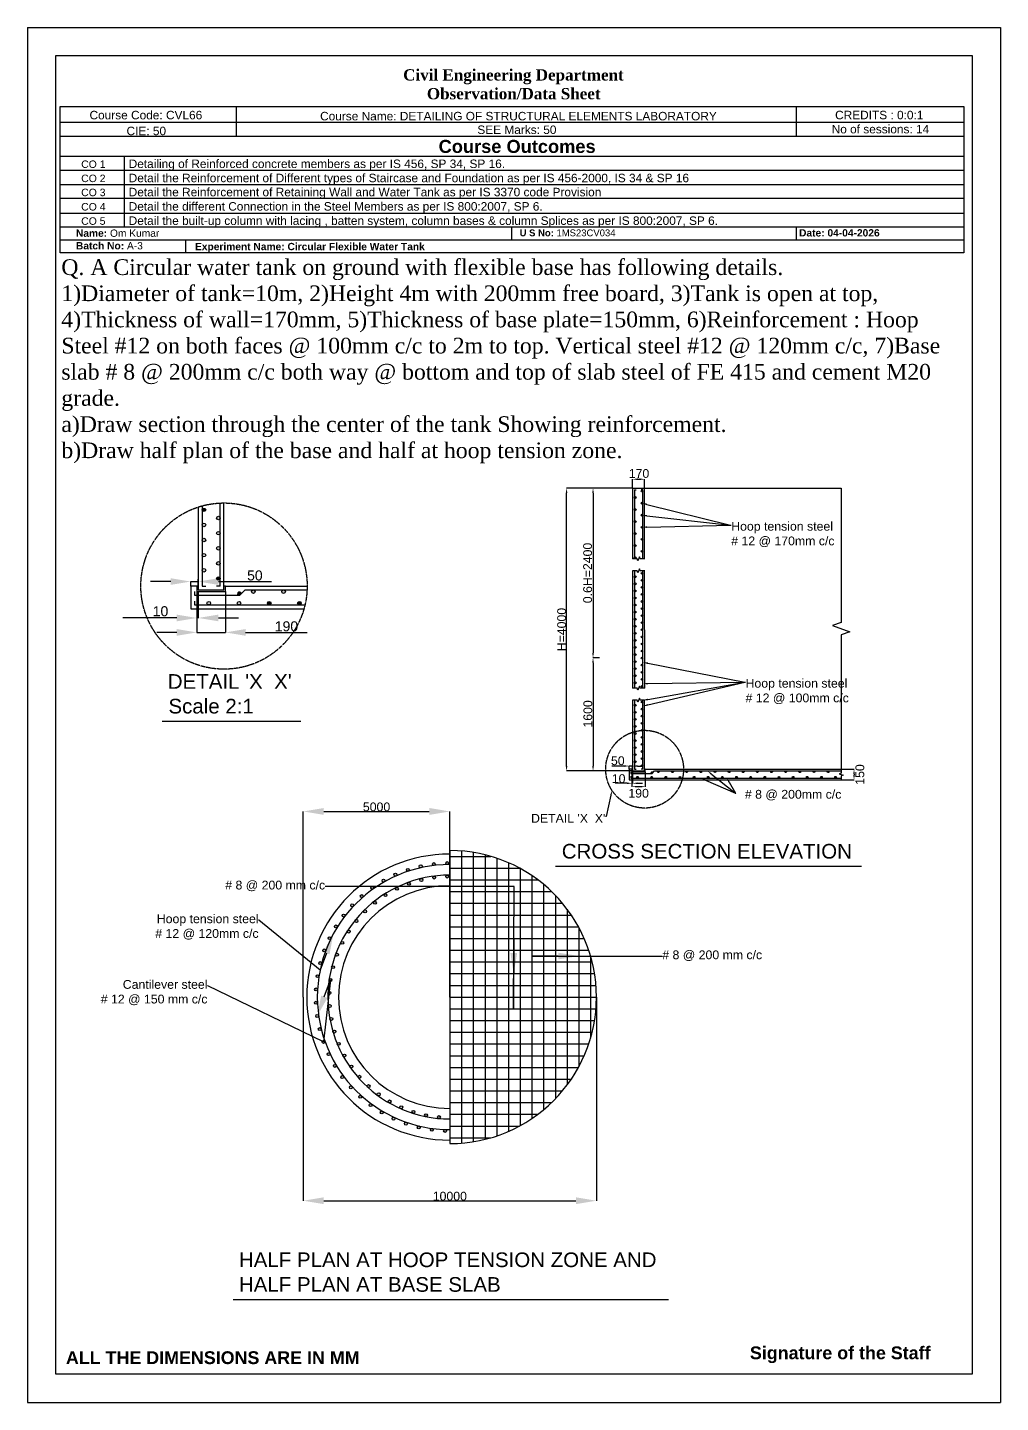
# Model space of a CAD drawing. Header units: millimetres. Extents: x 90268 to 123455, y 26662 to 73577.
import ezdxf
from ezdxf import colors
from ezdxf.entities.mleader import LeaderData, LeaderLine
from ezdxf.math import Vec2, Vec3

# ---------------------------------------------------------------- set-up
doc = ezdxf.new("R2010")
doc.units = ezdxf.units.MM
doc.linetypes.add('JIS_09_15', pattern=[18.9, 15, -0.9, 0.6, -0.9, 0.6, -0.9])
doc.styles.get("Standard").update_dxf_attribs({"font": 'arial.ttf'})
doc.dimstyles.new('ISO-25', dxfattribs={"dimtxt": 2.5, "dimasz": 2.5, "dimexe": 1.25, "dimexo": 0.625, "dimtad": 1, "dimtxsty": 'Standard', "dimcen": 2.5, "dimadec": 0, "dimazin": 0, "dimtfac": 1, "dimtmove": 0, "dimatfit": 3, "dimfxl": 1, "dimarcsym": 0})

# ---------------------------------------------------------------- blocks, each defined once
blk = doc.blocks.new('*U19')
blk.add_circle((92, -50), 50)
blk = doc.blocks.new('*U20')
at = {"color": 0, "linetype": 'ByBlock', "lineweight": -2, "transparency": 16777216}
for p, rotation in [((104224, 44993), 185.7042258364794), ((104673, 45016), 180), ((102920, 44662), 202.8169033459176), ((103343, 44816), 197.1126775094381), ((103779, 44926), 191.4084516729588), ((102131, 44233), 214.2253550188764), ((102515, 44467), 208.521129182397), ((101442, 43656), 225.6338066918352), ((101772, 43962), 219.9295808553558), ((101144, 43319), 231.3380325283147), ((100880, 42955), 237.0422583647942), ((100655, 42565), 242.7464842012737), ((100469, 42156), 248.4507100377529), ((100325, 41730), 254.1549358742323), ((100224, 41291), 259.8591617107116), ((100154, 40396), 271.2676133836702), ((100167, 40845), 265.5633875471909), ((100186, 39947), 276.9718392201494), ((100263, 39504), 282.6760650566288), ((100384, 39070), 288.3802908931081), ((100547, 38651), 294.0845167295873), ((100750, 38250), 299.7887425660668), ((100993, 37871), 305.4929684025462), ((101272, 37519), 311.1971942390256), ((101585, 37195), 316.901420075505), ((101928, 36905), 322.6056459119844), ((102299, 36650), 328.3098717484636), ((102693, 36433), 334.0140975849429), ((103106, 36256), 339.7183234214223), ((103535, 36121), 345.4225492579016), ((103976, 36030), 351.1267750943809), ((104423, 35983), 356.8310009308603)]:
    blk.add_blockref('*U19', p, dxfattribs=dict(at, rotation=rotation))
blk = doc.blocks.new('*D31')
at = {"color": 0, "lineweight": -2, "transparency": 16777216}
for p, q in [((99673, 40495), (99673, 33546)), ((109673, 40495), (109673, 33546)), ((100373, 33547), (108973, 33547))]:
    blk.add_line(p, q, dxfattribs=at)
at = {"color": 0, "transparency": 16777216}
for points in [[(100373, 33663), (100373, 33430), (99673, 33547)], [(108973, 33663), (108973, 33430), (109673, 33547)]]:
    blk.add_solid(points, dxfattribs=at)
at = {"layer": 'DEFPOINTS', "color": 0, "transparency": 16777216}
for p in [(99673, 40496), (109673, 40496), (109673, 33547)]:
    blk.add_point(p, dxfattribs=at)
at = {"color": 0, "transparency": 16777216, "insert": (104673, 33701), "char_height": 300, "attachment_point": 5}
blk.add_mtext('10000', dxfattribs=at)
blk = doc.blocks.new('*D32')
at = {"color": 0, "lineweight": -2, "transparency": 16777216}
for p, q in [((99673, 40496), (99673, 46830)), ((100373, 46829), (103973, 46829)), ((104673, 40496), (104673, 46830))]:
    blk.add_line(p, q, dxfattribs=at)
at = {"color": 0, "transparency": 16777216}
for points in [[(100373, 46946), (100373, 46712), (99673, 46829)], [(103973, 46946), (103973, 46712), (104673, 46829)]]:
    blk.add_solid(points, dxfattribs=at)
at = {"layer": 'DEFPOINTS', "color": 0, "transparency": 16777216}
for p in [(104673, 46829), (99673, 40496), (104673, 40496)]:
    blk.add_point(p, dxfattribs=at)
at = {"color": 0, "transparency": 16777216, "insert": (102173, 46983), "char_height": 300, "attachment_point": 5}
blk.add_mtext('5000', dxfattribs=at)

msp = doc.modelspace()

# ---------------------------------------------------------------- hatches: boundary and pattern name
h = msp.add_hatch(color=256)
h.dxf.hatch_style = 1
h.paths.add_polyline_path([(111198.41, 57757.876, 1), (111256.31, 57757.876, 1)])
h.paths.add_polyline_path([(111024.707, 57540.773, 1), (110966.807, 57540.773, 1)])
h = msp.add_hatch(color=256)
h.dxf.hatch_style = 1
h.paths.add_polyline_path([(111198.41, 57347.746, 1), (111256.31, 57347.746, 1)])
h.paths.add_polyline_path([(111024.707, 57130.642, 1), (110966.807, 57130.642, 1)])
h = msp.add_hatch(color=256)
h.dxf.hatch_style = 1
h.paths.add_polyline_path([(96346.166, 57120.613, 1), (96222.428, 57120.613, 1)])
h = msp.add_hatch(color=256)
h.dxf.hatch_style = 1
h.paths.add_polyline_path([(96717.382, 56839.751, 1), (96841.12, 56839.751, 1)])
h.paths.add_polyline_path([(96346.166, 56605.036, 1), (96222.428, 56605.036, 1)])
h = msp.add_hatch(color=256)
h.dxf.hatch_style = 1
h.paths.add_polyline_path([(111198.41, 56937.615, 1), (111256.31, 56937.615, 1)])
h.paths.add_polyline_path([(111024.707, 56720.512, 1), (110966.807, 56720.512, 1)])
h = msp.add_hatch(color=256)
h.dxf.hatch_style = 1
h.paths.add_polyline_path([(96717.382, 56324.175, 1), (96841.12, 56324.175, 1)])
h.paths.add_polyline_path([(96346.166, 56089.459, 1), (96222.428, 56089.459, 1)])
h = msp.add_hatch(color=256)
h.dxf.hatch_style = 1
h.paths.add_polyline_path([(111198.41, 56527.485, 1), (111256.31, 56527.485, 1)])
h.paths.add_polyline_path([(111024.707, 56310.382, 1), (110966.807, 56310.382, 1)])
h = msp.add_hatch(color=256)
h.dxf.hatch_style = 1
h.paths.add_polyline_path([(96717.382, 55808.598, 1), (96841.12, 55808.598, 1)])
h.paths.add_polyline_path([(96346.166, 55573.882, 1), (96222.428, 55573.882, 1)])
h = msp.add_hatch(color=256)
h.dxf.hatch_style = 1
h.paths.add_polyline_path([(111198.41, 56117.355, 1), (111256.31, 56117.355, 1)])
h.paths.add_polyline_path([(111024.707, 55900.252, 1), (110966.807, 55900.252, 1)])
h = msp.add_hatch(color=256)
h.dxf.hatch_style = 1
h.paths.add_polyline_path([(111198.41, 55707.225, 1), (111256.31, 55707.225, 1)])
h.paths.add_polyline_path([(111024.707, 55490.122, 1), (110966.807, 55490.122, 1)])
h = msp.add_hatch(color=256)
h.dxf.hatch_style = 1
h.paths.add_polyline_path([(96717.382, 55293.021, 1), (96841.12, 55293.021, 1)])
h.paths.add_polyline_path([(96346.166, 55058.305, 1), (96222.428, 55058.305, 1)])
h = msp.add_hatch(color=256)
h.dxf.hatch_style = 1
h.paths.add_polyline_path([(111198.41, 54957.036, 1), (111256.31, 54957.036, 1)])
h.paths.add_polyline_path([(111024.707, 54836.188, 1), (110966.807, 54836.188, 1)])
h.paths.add_polyline_path([(111198.41, 50563.042, 1), (111256.31, 50563.042, 1)])
h.paths.add_polyline_path([(111024.707, 50453.212, 1), (110966.807, 50453.212, 1)])
h = msp.add_hatch(color=256)
h.dxf.hatch_style = 1
h.paths.add_polyline_path([(97021.572, 54518.691), (96970.014, 54518.691), (96970.014, 54389.797), (96093.534, 54389.797), (96093.534, 54518.691), (96041.976, 54518.691), (96041.976, 54338.239), (97021.572, 54338.239)])
h = msp.add_hatch(color=256)
h.dxf.hatch_style = 1
h.paths.add_polyline_path([(96841.12, 54777.444, 1), (96717.382, 54777.444, 1)])
h = msp.add_hatch(color=256)
h.dxf.hatch_style = 1
h.paths.add_polyline_path([(111198.41, 54715.783, 1), (111256.31, 54715.783, 1)])
h.paths.add_polyline_path([(111024.707, 54594.935, 1), (110966.807, 54594.935, 1)])
h.paths.add_polyline_path([(111198.41, 50321.789, 1), (111256.31, 50321.789, 1)])
h.paths.add_polyline_path([(111024.707, 50211.959, 1), (110966.807, 50211.959, 1)])
h = msp.add_hatch(color=256)
h.dxf.hatch_style = 1
h.paths.add_polyline_path([(111198.41, 54474.53, 1), (111256.31, 54474.53, 1)])
h.paths.add_polyline_path([(111024.707, 54353.682, 1), (110966.807, 54353.682, 1)])
h.paths.add_polyline_path([(111198.41, 50080.536, 1), (111256.31, 50080.536, 1)])
h.paths.add_polyline_path([(111024.707, 49970.706, 1), (110966.807, 49970.706, 1)])
h = msp.add_hatch(color=256)
h.dxf.hatch_style = 1
h.paths.add_polyline_path([(98032.691, 54327.928, 1), (97908.953, 54327.928, 1)])
h.paths.add_polyline_path([(96388.851, 53936.089, 1), (96512.589, 53936.089, 1)])
h = msp.add_hatch(color=256)
h.dxf.hatch_style = 1
h.paths.add_polyline_path([(99063.845, 54327.928, 1), (98940.106, 54327.928, 1)])
h.paths.add_polyline_path([(97420.004, 53936.089, 1), (97543.743, 53936.089, 1)])
h = msp.add_hatch(color=256)
h.dxf.hatch_style = 1
h.paths.add_polyline_path([(97553.116, 54252.572, 1.487065899), (97446.985, 54209.345), (97509.889, 54209.345)])
h = msp.add_hatch(color=256)
h.dxf.hatch_style = 1
h.paths.add_polyline_path([(98451.158, 53936.089, 1), (98574.897, 53936.089, 1)])
h = msp.add_hatch(color=256)
h.dxf.hatch_style = 1
h.paths.add_polyline_path([(99482.312, 53936.089, 1), (99606.05, 53936.089, 1)])
h = msp.add_hatch(color=256)
h.dxf.hatch_style = 1
h.paths.add_polyline_path([(111198.41, 54233.277, 1), (111256.31, 54233.277, 1)])
h.paths.add_polyline_path([(111024.707, 54112.429, 1), (110966.807, 54112.429, 1)])
h.paths.add_polyline_path([(111198.41, 49839.283, 1), (111256.31, 49839.283, 1)])
h.paths.add_polyline_path([(111024.707, 49729.453, 1), (110966.807, 49729.453, 1)])
h = msp.add_hatch(color=256)
h.dxf.hatch_style = 1
h.paths.add_polyline_path([(111198.41, 53992.024, 1), (111256.31, 53992.024, 1)])
h.paths.add_polyline_path([(111024.707, 53871.176, 1), (110966.807, 53871.176, 1)])
h.paths.add_polyline_path([(111198.41, 49598.03, 1), (111256.31, 49598.03, 1)])
h.paths.add_polyline_path([(111024.707, 49488.2, 1), (110966.807, 49488.2, 1)])
h = msp.add_hatch(color=256)
h.dxf.hatch_style = 1
h.paths.add_polyline_path([(111198.41, 53750.771, 1), (111256.31, 53750.771, 1)])
h.paths.add_polyline_path([(111024.707, 53629.923, 1), (110966.807, 53629.923, 1)])
h.paths.add_polyline_path([(111198.41, 49356.777, 1), (111256.31, 49356.777, 1)])
h.paths.add_polyline_path([(111024.707, 49246.947, 1), (110966.807, 49246.947, 1)])
h = msp.add_hatch(color=256)
h.dxf.hatch_style = 1
h.paths.add_polyline_path([(111198.41, 53509.518, 1), (111256.31, 53509.518, 1)])
h.paths.add_polyline_path([(111024.707, 53388.67, 1), (110966.807, 53388.67, 1)])
h.paths.add_polyline_path([(111198.41, 49115.524, 1), (111256.31, 49115.524, 1)])
h.paths.add_polyline_path([(111024.707, 49005.694, 1), (110966.807, 49005.694, 1)])
h = msp.add_hatch(color=256)
h.dxf.hatch_style = 1
h.paths.add_polyline_path([(111198.41, 53268.265, 1), (111256.31, 53268.265, 1)])
h.paths.add_polyline_path([(111024.707, 53147.417, 1), (110966.807, 53147.417, 1)])
h.paths.add_polyline_path([(111198.41, 48874.271, 1), (111256.31, 48874.271, 1)])
h.paths.add_polyline_path([(111024.707, 48764.441, 1), (110966.807, 48764.441, 1)])
h = msp.add_hatch(color=256)
h.dxf.hatch_style = 1
h.paths.add_polyline_path([(111198.41, 53027.012, 1), (111256.31, 53027.012, 1)])
h.paths.add_polyline_path([(111024.707, 52906.164, 1), (110966.807, 52906.164, 1)])
h.paths.add_polyline_path([(111198.41, 48633.018, 1), (111256.31, 48633.018, 1)])
h.paths.add_polyline_path([(111024.707, 48523.188, 1), (110966.807, 48523.188, 1)])
h = msp.add_hatch(color=256)
h.dxf.hatch_style = 1
h.paths.add_polyline_path([(111256.31, 52544.506, 1), (111198.41, 52544.506, 1)])
h.paths.add_polyline_path([(111024.707, 52423.658, 1), (110966.807, 52423.658, 1)])
h.paths.add_polyline_path([(111198.41, 52303.252, 1), (111256.31, 52303.252, 1)])
h.paths.add_polyline_path([(111024.707, 52182.405, 1), (110966.807, 52182.405, 1)])
h.paths.add_polyline_path([(111256.31, 52061.999, 1), (111198.41, 52061.999, 1)])
h.paths.add_polyline_path([(111024.707, 51941.152, 1), (110966.807, 51941.152, 1)])
h.paths.add_polyline_path([(111198.41, 51820.746, 1), (111256.31, 51820.746, 1)])
h.paths.add_polyline_path([(111024.707, 51699.899, 1), (110966.807, 51699.899, 1)])
h.paths.add_polyline_path([(111198.41, 51579.493, 1), (111256.31, 51579.493, 1)])
h.paths.add_polyline_path([(111024.707, 51458.646, 1), (110966.807, 51458.646, 1)])
h.paths.add_polyline_path([(111198.41, 51338.24, 1), (111256.31, 51338.24, 1)])
h.paths.add_polyline_path([(110966.807, 51217.393, 1), (111024.707, 51217.393, 1)])
h = msp.add_hatch(color=256)
h.dxf.hatch_style = 1
h.paths.add_polyline_path([(111256.31, 51096.987, 1), (111198.41, 51096.987, 1)])
h = msp.add_hatch(color=256)
h.dxf.hatch_style = 1
h.paths.add_polyline_path([(111256.31, 48391.765, 1), (111198.41, 48391.765, 1)])
h = msp.add_hatch(color=256)
h.dxf.hatch_style = 1
h.paths.add_polyline_path([(111340.749, 48270.687), (111316.624, 48270.687), (111316.624, 48210.374), (110906.493, 48210.374), (110906.493, 48270.687), (110882.368, 48270.687), (110882.368, 48186.249), (111340.749, 48186.249)])
h = msp.add_hatch(color=256)
h.dxf.hatch_style = 1
h.paths.add_polyline_path([(111813.88, 48181.424, 1), (111755.979, 48181.424, 1)])
h.paths.add_polyline_path([(111044.681, 47998.071, 1), (111102.581, 47998.071, 1)])
h = msp.add_hatch(color=256)
h.dxf.hatch_style = 1
h.paths.add_polyline_path([(112296.386, 48181.424, 1), (112238.485, 48181.424, 1)])
h.paths.add_polyline_path([(111527.187, 47998.071, 1), (111585.087, 47998.071, 1)])
h = msp.add_hatch(color=256)
h.dxf.hatch_style = 1
h.paths.add_polyline_path([(111589.474, 48146.163, 1.487065899), (111539.811, 48125.935), (111569.246, 48125.935)])
h = msp.add_hatch(color=256)
h.dxf.hatch_style = 1
h.paths.add_polyline_path([(112778.892, 48181.424, 1), (112720.992, 48181.424, 1)])
h.paths.add_polyline_path([(112009.693, 47998.071, 1), (112067.593, 47998.071, 1)])
h = msp.add_hatch(color=256)
h.dxf.hatch_style = 1
h.paths.add_polyline_path([(113261.398, 48181.424, 1), (113203.498, 48181.424, 1)])
h.paths.add_polyline_path([(112492.199, 47998.071, 1), (112550.1, 47998.071, 1)])
h = msp.add_hatch(color=256)
h.dxf.hatch_style = 1
h.paths.add_polyline_path([(113743.904, 48181.424, 1), (113686.004, 48181.424, 1)])
h.paths.add_polyline_path([(112974.705, 47998.071, 1), (113032.606, 47998.071, 1)])
h = msp.add_hatch(color=256)
h.dxf.hatch_style = 1
h.paths.add_polyline_path([(114226.41, 48181.424, 1), (114168.51, 48181.424, 1)])
h.paths.add_polyline_path([(113457.211, 47998.071, 1), (113515.112, 47998.071, 1)])
h = msp.add_hatch(color=256)
h.dxf.hatch_style = 1
h.paths.add_polyline_path([(114708.917, 48181.424, 1), (114651.016, 48181.424, 1)])
h.paths.add_polyline_path([(113939.717, 47998.071, 1), (113997.618, 47998.071, 1)])
h = msp.add_hatch(color=256)
h.dxf.hatch_style = 1
h.paths.add_polyline_path([(115191.423, 48181.424, 1), (115133.522, 48181.424, 1)])
h.paths.add_polyline_path([(114422.223, 47998.071, 1), (114480.124, 47998.071, 1)])
h = msp.add_hatch(color=256)
h.dxf.hatch_style = 1
h.paths.add_polyline_path([(115673.929, 48181.424, 1), (115616.028, 48181.424, 1)])
h.paths.add_polyline_path([(114904.729, 47998.071, 1), (114962.63, 47998.071, 1)])
h = msp.add_hatch(color=256)
h.dxf.hatch_style = 1
h.paths.add_polyline_path([(116156.435, 48181.424, 1), (116098.534, 48181.424, 1)])
h.paths.add_polyline_path([(115387.235, 47998.071, 1), (115445.136, 47998.071, 1)])
h = msp.add_hatch(color=256)
h.dxf.hatch_style = 1
h.paths.add_polyline_path([(116638.941, 48181.424, 1), (116581.04, 48181.424, 1)])
h.paths.add_polyline_path([(115869.741, 47998.071, 1), (115927.642, 47998.071, 1)])
h = msp.add_hatch(color=256)
h.dxf.hatch_style = 1
h.paths.add_polyline_path([(117121.447, 48181.424, 1), (117063.546, 48181.424, 1)])
h.paths.add_polyline_path([(116352.247, 47998.071, 1), (116410.148, 47998.071, 1)])
h = msp.add_hatch(color=256)
h.dxf.hatch_style = 1
h.paths.add_polyline_path([(117603.953, 48181.424, 1), (117546.052, 48181.424, 1)])
h.paths.add_polyline_path([(116834.753, 47998.071, 1), (116892.654, 47998.071, 1)])
h = msp.add_hatch(color=256)
h.dxf.hatch_style = 1
h.paths.add_polyline_path([(117317.259, 47998.071, 1), (117375.16, 47998.071, 1)])
h.paths.add_polyline_path([(117799.766, 47998.071, 1), (117857.666, 47998.071, 1)])
h = msp.add_hatch(color=256)
h.dxf.hatch_style = 1
h.paths.add_polyline_path([(104531.275, 45065.567, 1), (104631.275, 45065.567, 1)])
h.paths.add_polyline_path([(104177.505, 45033.784, 1), (104077.505, 45033.784, 1)])
h.paths.add_polyline_path([(103729.14, 44957.056, 1), (103629.14, 44957.056, 1)])
h.paths.add_polyline_path([(103290.622, 44836.145, 1), (103190.622, 44836.145, 1)])
h.paths.add_polyline_path([(102766.293, 44672.246, 1), (102866.293, 44672.246, 1)])
h.paths.add_polyline_path([(102460.355, 44466.983, 1), (102360.355, 44466.983, 1)])
h.paths.add_polyline_path([(101976.83, 44222.39, 1), (102076.83, 44222.39, 1)])
h.paths.add_polyline_path([(101719.514, 43940.888, 1), (101619.514, 43940.888, 1)])
h.paths.add_polyline_path([(101391.947, 43625.265, 1), (101291.947, 43625.265, 1)])
h.paths.add_polyline_path([(100997.373, 43278.647, 1), (101097.373, 43278.647, 1)])
h.paths.add_polyline_path([(100738.709, 42904.466, 1), (100838.709, 42904.466, 1)])
h.paths.add_polyline_path([(100618.517, 42506.43, 1), (100518.517, 42506.43, 1)])
h.paths.add_polyline_path([(100338.977, 42088.478, 1), (100438.977, 42088.478, 1)])
h.paths.add_polyline_path([(100301.868, 41654.751, 1), (100201.868, 41654.751, 1)])
h.paths.add_polyline_path([(100208.547, 41209.544, 1), (100108.547, 41209.544, 1)])
h.paths.add_polyline_path([(100159.939, 40757.267, 1), (100059.939, 40757.267, 1)])
h.paths.add_polyline_path([(100056.525, 40302.397, 1), (100156.525, 40302.397, 1)])
h.paths.add_polyline_path([(100098.338, 39849.441, 1), (100198.338, 39849.441, 1)])
h.paths.add_polyline_path([(100184.966, 39402.883, 1), (100284.966, 39402.883, 1)])
h.paths.add_polyline_path([(104591.202, 44654.755, 0.001209171), (104571.086, 44654.309, 0.349813959), (104532.23, 44605.567, 1), (104632.23, 44605.567, 0.362305163)])
h.paths.add_polyline_path([(104189.037, 44571.704, 0.393208591), (104142.647, 44621.574, 0.001209171), (104122.697, 44618.958, 0.319738594), (104089.037, 44571.704, 1)])
h.paths.add_polyline_path([(103752.092, 44490.191, 0.424776479), (103700.296, 44540.159, 0.001209171), (103680.745, 44535.405, 0.290179005), (103652.092, 44490.191, 1)])
h.paths.add_polyline_path([(103326.5, 44361.982, 0.457078238), (103269.32, 44411.463, 0.001209171), (103250.397, 44404.627, 0.261079847), (103226.5, 44361.982, 1)])
h.paths.add_polyline_path([(102854.758, 44236.991, 0.001209171), (102836.683, 44228.151, 0.232388813), (102817.238, 44188.573, 1), (102917.238, 44188.573, 0.490188748)])
h.paths.add_polyline_path([(102529.09, 43971.994, 0.524189118), (102461.455, 44018.781, 0.001209171), (102444.44, 44008.041, 0.204056234), (102429.09, 43971.994, 1)])
h.paths.add_polyline_path([(102166.592, 43714.775, 0.559167555), (102094.01, 43759.384, 0.001209171), (102078.254, 43746.871, 0.176034713), (102066.592, 43714.775, 1)])
h.paths.add_polyline_path([(101756.717, 43461.834, 0.001209171), (101742.404, 43447.692, 0.148278788), (101733.984, 43419.923, 1), (101833.984, 43419.923, 0.595220369)])
h.paths.add_polyline_path([(101535.152, 43090.886, 0.632453126), (101453.52, 43129.608, 0.001209171), (101440.818, 43114.004, 0.120744627), (101435.152, 43090.886, 1)])
h.paths.add_polyline_path([(101187.963, 42766.59, 0.001209171), (101177.02, 42749.705, 0.09338974), (101173.591, 42731.509, 1), (101273.591, 42731.509, 0.670981996)])
h.paths.add_polyline_path([(100963.15, 42377.023, 0.001209171), (100954.094, 42359.056, 0.066172712), (100952.358, 42345.994, 1), (101052.358, 42345.994, 0.710935316)])
h.paths.add_polyline_path([(100781.71, 41965.463, 0.001209171), (100774.647, 41946.623, 0.039052945), (100774.038, 41938.848, 1), (100874.038, 41938.848, 0.752455427)])
h.paths.add_polyline_path([(100645.764, 41536.719, 0.001209171), (100640.775, 41517.227, 1.02427186), (100740.718, 41514.83, 0.79570084)])
h.paths.add_polyline_path([(100556.9, 41095.804, 0.001209171), (100554.045, 41075.887, 0.970337426), (100653.955, 41078.896, 0.840848796)])
h.paths.add_polyline_path([(100614.763, 40636.143, 0.888098319), (100516.158, 40647.873, 0.001209171), (100515.47, 40627.764, 0.919161865)])
h.paths.add_polyline_path([(100524.014, 40198.161, 0.001209171), (100525.501, 40178.095, 0.870469345), (100623.601, 40191.747, 0.937673864)])
h.paths.add_polyline_path([(100580.375, 39751.925, 0.001209171), (100584.02, 39732.137, 0.824017111), (100680.365, 39750.903, 0.98982972)])
h.paths.add_polyline_path([(100684.392, 39318.764, 0.0219357), (100684.584, 39314.383, 0.001209171), (100690.344, 39295.104, 0.779590525), (100784.392, 39318.764, 1)])
h.paths.add_polyline_path([(100315.549, 38967.147, 1), (100415.549, 38967.147, 1)])
h.paths.add_polyline_path([(100834.465, 38900.381, 0.049014647), (100835.422, 38890.649, 0.001209171), (100843.229, 38872.105, 0.736998962), (100934.465, 38900.381, 1)])
h.paths.add_polyline_path([(100588.794, 38546.548, 1), (100488.794, 38546.548, 1)])
h.paths.add_polyline_path([(101128.831, 38500.647, 1), (101028.831, 38500.647, 0.076165494), (101031.125, 38485.676, 0.001209171), (101040.889, 38468.084, 0.696072392)])
h.paths.add_polyline_path([(100702.987, 38145.25, 1), (100802.987, 38145.25, 1)])
h.paths.add_polyline_path([(101265.217, 38124.233, 0.103428448), (101269.406, 38104.199, 0.001209171), (101281.012, 38087.763, 0.656658526), (101365.217, 38124.233, 1)])
h.paths.add_polyline_path([(101046.121, 37797.074, 0.72223528), (100956.005, 37767.229, 1), (101056.005, 37767.229, 0.161281518)])
h.paths.add_polyline_path([(101540.86, 37775.54, 0.130844378), (101547.48, 37750.677, 0.001209171), (101560.792, 37735.591, 0.618620403), (101640.86, 37775.54, 1)])
h.paths.add_polyline_path([(101345.343, 37416.229, 0.186926554), (101332.294, 37449.913, 0.685024228), (101245.343, 37416.229, 1)])
h.paths.add_polyline_path([(101952.538, 37458.644, 1), (101852.538, 37458.644, 0.158455066), (101862.095, 37429.243, 0.001209171), (101876.959, 37415.682, 0.581834357)])
h.paths.add_polyline_path([(101668.135, 37095.724, 0.212811382), (101651.555, 37132.914, 0.649061041), (101568.135, 37095.724, 1)])
h.paths.add_polyline_path([(102000.743, 36849.218, 0.614241566), (101921.185, 36808.89, 1), (102021.185, 36808.89, 0.238971937)])
h.paths.add_polyline_path([(102196.606, 37177.249, 0.186303461), (102209.574, 37143.655, 0.001209171), (102225.815, 37131.777, 0.546188287), (102296.606, 37177.249, 1)])
h.paths.add_polyline_path([(102569.044, 36934.646, 0.214433961), (102585.855, 36897.25, 0.001209171), (102603.283, 36887.195, 0.511580175), (102669.044, 36934.646, 1)])
h.paths.add_polyline_path([(102376.4, 36601.633, 0.580470918), (102300.996, 36558.567, 1), (102400.996, 36558.567, 0.265445619)])
h.paths.add_polyline_path([(103065.496, 36733.67, 1), (102965.496, 36733.67, 0.242892702), (102986.539, 36692.909, 0.001209171), (103004.951, 36684.795, 0.477916815)])
h.paths.add_polyline_path([(102703.806, 36347.234, 1), (102803.806, 36347.234, 1)])
h.paths.add_polyline_path([(103125.627, 36176.984, 1), (103225.627, 36176.984, 1)])
h.paths.add_polyline_path([(103381.329, 36576.671, 0.271727876), (103406.942, 36533.022, 0.001209171), (103426.122, 36526.943, 0.445112719), (103481.329, 36576.671, 1)])
h.paths.add_polyline_path([(103911.682, 36465.483, 1), (103811.682, 36465.483, 0.300990078), (103842.149, 36419.457, 0.001209171), (103861.874, 36415.484, 0.413089163)])
h.paths.add_polyline_path([(103562.281, 36049.504, 1), (103662.281, 36049.504, 1)])
h.paths.add_polyline_path([(104066.159, 36015.602, 0.454245144), (104009.444, 35966.055, 1), (104109.444, 35966.055, 0.375283946)])
h.paths.add_polyline_path([(104251.523, 36401.408, 0.330732681), (104287.074, 36353.541, 0.001209171), (104307.112, 36351.721, 0.381773362), (104351.523, 36401.408, 1)])
h.paths.add_polyline_path([(104562.686, 35927.464, 1), (104462.686, 35927.464, 1)])

# ---------------------------------------------------------------- linework, layer by layer
for p, q in [((90268.14, 73577.241), (123454.609, 73577.241)), ((90268.14, 73577.241), (90268.14, 56090.284)), ((123454.609, 73577.241), (123454.609, 26662.352)), ((97385.25, 70883.478), (97385.25, 69855.671)), ((116489.648, 70883.478), (116489.648, 69855.671)), ((91382.356, 70349.908), (122202.376, 70349.908)), ((122202.376, 69855.671), (91382.356, 69855.671)), ((91382.356, 69192.176), (122202.376, 69192.176)), ((93561.018, 69192.176), (93561.018, 68700.517)), ((122202.376, 68700.517), (91382.356, 68700.517)), ((93561.018, 68700.517), (93561.018, 68224.397)), ((91382.356, 68224.397), (122202.376, 68224.397)), ((93561.018, 68224.397), (93561.018, 67740.624)), ((122202.376, 67740.624), (91382.356, 67740.624)), ((93561.018, 67740.624), (93561.018, 67247.174)), ((91382.356, 67247.174), (122202.376, 67247.174)), ((93561.018, 67247.174), (93561.018, 66764.006)), ((122202.376, 66764.006), (91382.356, 66764.006)), ((106789.927, 66332.609), (106789.927, 66764.006)), ((116497.697, 66332.609), (116497.697, 66764.006)), ((91382.356, 66332.609), (122202.376, 66332.609)), ((95673.888, 65892.963), (95673.888, 66332.609)), ((110904.986, 57860.495), (108651.233, 57860.495)), ((109776.602, 57860.495), (109554.526, 57860.495)), ((110906.493, 57862.003), (110906.493, 58167.437)), ((110906.493, 57860.495), (110906.493, 55447.965)), ((110906.493, 57860.495), (111316.624, 57860.495)), ((110966.807, 57800.182), (110966.807, 55447.965)), ((110966.807, 57800.182), (111027.12, 57800.182)), ((111075.37, 58164.421), (111147.746, 58164.421)), ((111256.31, 57800.182), (111195.997, 57800.182)), ((111256.31, 55447.965), (111256.31, 57800.182)), ((111316.624, 57862.003), (111316.624, 58167.437)), ((111316.624, 55447.965), (111316.624, 57860.495)), ((111316.624, 57860.495), (118023.458, 57860.495)), ((96222.428, 57254.044), (96222.428, 54518.691)), ((96841.12, 54518.691), (96841.12, 57351.433)), ((96970.014, 54389.797), (96970.014, 57354.364)), ((108654.249, 48379.251), (108654.249, 57691.618)), ((109557.542, 57691.618), (109557.542, 52239.3)), ((96093.534, 57215.508), (96093.534, 54389.797)), ((90268.14, 56090.284), (90268.14, 26662.352)), ((110906.493, 55037.835), (110906.493, 51033.034)), ((110966.807, 55037.835), (110966.807, 51033.034)), ((111256.31, 51033.034), (111256.31, 55037.835)), ((111322.655, 51033.034), (111316.624, 55037.835)), ((95151.947, 54672.779), (94468.15, 54672.779)), ((95835.745, 54519.759), (95835.745, 54674.915)), ((95835.745, 54672.779), (96093.534, 54672.779)), ((96093.534, 54518.691), (95835.745, 54518.691)), ((95835.745, 54518.691), (95835.745, 53745.326)), ((96041.976, 54518.691), (96041.976, 54338.239)), ((96093.534, 54521.913), (96093.534, 54756.446)), ((96093.534, 54519.759), (96093.534, 54674.915)), ((96222.428, 54518.691), (96351.322, 54518.691)), ((96841.12, 54518.691), (96712.226, 54518.691)), ((96777.331, 54672.779), (98585.515, 54672.779)), ((97021.572, 54518.691), (96970.014, 54518.691)), ((97021.572, 54338.239), (97021.572, 54518.691)), ((97021.572, 54518.691), (99805.687, 54518.691)), ((95964.639, 54338.239), (95964.639, 54209.345)), ((95964.639, 54209.345), (97509.889, 54209.345)), ((95964.639, 54003.114), (95964.639, 53874.22)), ((96041.976, 54338.239), (97021.572, 54338.239)), ((96041.976, 54337.171), (96041.976, 53428.661)), ((96041.976, 54337.171), (96041.976, 52935.069)), ((96093.534, 54389.797), (96970.014, 54389.797)), ((96093.534, 54337.171), (96093.534, 53428.661)), ((97021.572, 54337.171), (97021.572, 52935.069)), ((97509.889, 54209.345), (97690.341, 54389.797)), ((97690.341, 54389.797), (99802.756, 54389.797)), ((95835.745, 53745.326), (99698.191, 53745.326)), ((95964.639, 53874.22), (99731.481, 53874.22)), ((95358.178, 53430.798), (93518.976, 53430.798)), ((96093.534, 53430.798), (96041.976, 53430.798)), ((96777.331, 53430.798), (97461.129, 53430.798)), ((95358.178, 52937.206), (94674.381, 52937.206)), ((96041.976, 52937.206), (97021.572, 52937.206)), ((97705.37, 52937.206), (99810.674, 52937.206)), ((109776.602, 52070.423), (109554.526, 52070.423)), ((109776.602, 52070.423), (109554.526, 52070.423)), ((109557.542, 51901.545), (109557.542, 48379.251)), ((110906.493, 50622.904), (110906.493, 48210.374)), ((110966.807, 50622.904), (110966.807, 48270.687)), ((111256.31, 48270.687), (111256.31, 50622.904)), ((111316.624, 48210.374), (111316.624, 50622.904)), ((94856.694, 49912.879), (99591.972, 49912.879)), ((110616.99, 48378.924), (110203.762, 48378.924)), ((110785.867, 48272.195), (110785.867, 48381.939)), ((110906.493, 48378.924), (110785.867, 48378.924)), ((110906.493, 48272.195), (110906.493, 48381.939)), ((111075.37, 48378.924), (111244.248, 48378.924)), ((110904.986, 48210.374), (108651.233, 48210.374)), ((109776.602, 48210.374), (109554.526, 48210.374)), ((110906.493, 48270.687), (110785.867, 48270.687)), ((110785.867, 48270.687), (110785.867, 47908.808)), ((110785.867, 47908.808), (118023.458, 47908.808)), ((110846.18, 48186.249), (110846.18, 48125.935)), ((110846.18, 48125.935), (111569.246, 48125.935)), ((110846.18, 48029.434), (110846.18, 47969.121)), ((110846.18, 47969.121), (118023.458, 47969.121)), ((110882.368, 48270.687), (110882.368, 48186.249)), ((110882.368, 48186.249), (111340.749, 48186.249)), ((110882.368, 48184.741), (110882.368, 47787.282)), ((110882.368, 48184.741), (110882.368, 47671.771)), ((110906.493, 48210.374), (111316.624, 48210.374)), ((110906.493, 48184.741), (110906.493, 47787.282)), ((110966.807, 48270.687), (111027.12, 48270.687)), ((111256.31, 48270.687), (111195.997, 48270.687)), ((111340.749, 48270.687), (111316.624, 48270.687)), ((111340.749, 48186.249), (111340.749, 48270.687)), ((111340.749, 48270.687), (118023.458, 48270.687)), ((111340.749, 48184.741), (111340.749, 47671.771)), ((111569.246, 48125.935), (111653.685, 48210.374)), ((111653.685, 48210.374), (118023.458, 48210.374)), ((118024.966, 48270.687), (118462.279, 48270.687)), ((118024.966, 47908.808), (118462.279, 47908.808)), ((118459.263, 48101.81), (118459.263, 48077.685)), ((110713.491, 47790.298), (110316.16, 47790.298)), ((110906.493, 47790.298), (110882.368, 47790.298)), ((111051.245, 47674.787), (111171.872, 47674.787)), ((111075.37, 47790.298), (111244.248, 47790.298)), ((104673.059, 45495.614), (104673.059, 35495.614)), ((104673.059, 45295.614), (106073.059, 45295.614)), ((105073.059, 45479.588), (105073.059, 35511.639)), ((105473.059, 45431.199), (105473.059, 35560.029)), ((105873.059, 45349.478), (105873.059, 35641.749)), ((106273.059, 45232.701), (106273.059, 35758.526)), ((106673.059, 45078.189), (106673.059, 35913.038)), ((104673.059, 44895.614), (107047.927, 44895.614)), ((107073.059, 44881.956), (107073.059, 36109.271)), ((107473.059, 44638.077), (107473.059, 36353.151)), ((108276.153, 44963.177), (118712.611, 44963.177)), ((104673.059, 44495.614), (107673.059, 44495.614)), ((107873.059, 44337.488), (107873.059, 36653.739)), ((104673.059, 44095.614), (108142.929, 44095.614)), ((104673.059, 43695.614), (108514.933, 43695.614)), ((108273.059, 43965.484), (108273.059, 37025.743)), ((104673.059, 43295.614), (108815.522, 43295.614)), ((108673.059, 43495.614), (108673.059, 37495.614)), ((104673.059, 42895.614), (109059.401, 42895.614)), ((109073.059, 42870.482), (109073.059, 38120.745)), ((104673.059, 42495.614), (109255.634, 42495.614)), ((104673.059, 42095.614), (109410.147, 42095.614)), ((109473.059, 41895.614), (109473.059, 39095.614)), ((104673.059, 41695.614), (109526.923, 41695.614)), ((104673.059, 41295.614), (109608.644, 41295.614)), ((104673.059, 40895.614), (109657.033, 40895.614)), ((104673.059, 40495.614), (109673.059, 40495.614)), ((104673.059, 40095.614), (109657.033, 40095.614)), ((104673.059, 39695.614), (109608.644, 39695.614)), ((104673.059, 39295.614), (109526.923, 39295.614)), ((104673.059, 38895.614), (109410.147, 38895.614)), ((104673.059, 38495.614), (109255.634, 38495.614)), ((104673.059, 38095.614), (109059.401, 38095.614)), ((104673.059, 37695.614), (108815.522, 37695.614)), ((104673.059, 37295.614), (108514.933, 37295.614)), ((104673.059, 36895.614), (108142.929, 36895.614)), ((104673.059, 36495.614), (107673.059, 36495.614)), ((104673.059, 36495.614), (107673.059, 36495.614)), ((104673.059, 36095.614), (107047.927, 36095.614)), ((104673.059, 35695.614), (106073.059, 35695.614)), ((97285.42, 30181.439), (112136.547, 30181.439)), ((90268.14, 26662.352), (123454.609, 26662.352))]:
    msp.add_line(p, q)
at = {"linetype": 'Continuous'}
for p, q in [((118023.458, 57860.495), (118023.458, 53280.729)), ((111061.447, 55447.965), (110903.478, 55447.965)), ((111086.503, 55379.125), (111061.447, 55447.965)), ((111136.614, 55516.805), (111086.503, 55379.125)), ((111161.67, 55447.965), (111136.614, 55516.805)), ((111319.639, 55447.965), (111161.67, 55447.965)), ((111064.463, 55037.835), (110906.493, 55037.835)), ((111089.519, 54968.995), (111064.463, 55037.835)), ((111139.63, 55106.675), (111089.519, 54968.995)), ((111164.685, 55037.835), (111139.63, 55106.675)), ((111322.655, 55037.835), (111164.685, 55037.835)), ((118023.458, 53280.729), (117727.915, 53173.16)), ((117727.915, 53173.16), (118319.001, 52958.022)), ((118319.001, 52958.022), (118023.458, 52850.453)), ((118023.458, 52850.453), (118023.458, 48270.687)), ((111064.463, 51033.034), (110906.493, 51033.034)), ((111089.519, 50964.195), (111064.463, 51033.034)), ((111139.63, 51101.874), (111089.519, 50964.195)), ((111139.63, 50691.744), (111089.519, 50554.065)), ((111164.685, 51033.034), (111139.63, 51101.874)), ((111164.685, 50622.904), (111139.63, 50691.744)), ((111322.655, 51033.034), (111164.685, 51033.034)), ((111064.463, 50622.904), (110906.493, 50622.904)), ((111089.519, 50554.065), (111064.463, 50622.904)), ((111316.624, 50622.904), (111164.685, 50622.904)), ((118023.458, 48139.859), (117954.618, 48114.803)), ((117954.618, 48114.803), (118092.298, 48064.692)), ((118023.458, 48270.687), (118023.458, 48139.859)), ((118092.298, 48064.692), (118023.458, 48039.636)), ((118023.458, 48039.636), (118023.458, 47908.808))]:
    msp.add_line(p, q, dxfattribs=at)
at = {"linetype": 'ByBlock', "lineweight": -2}
for p, q in [((114246.285, 56600.417), (114265.586, 56600.417)), ((114735.567, 51243.826), (114754.867, 51243.826)), ((114412.756, 47455.296), (114432.057, 47455.296)), ((110001.997, 46660.458), (109982.697, 46660.458))]:
    msp.add_line(p, q, dxfattribs=at)
for points in [[(91239.783, 72617.896), (122488.829, 72617.896), (122488.829, 27628.372), (91239.783, 27628.372)], [(91382.356, 70883.478), (122202.376, 70883.478), (122202.376, 65892.963), (91382.356, 65892.963)]]:
    msp.add_lwpolyline(points, close=True)
for points in [[(111391.289, 57307.165), (114246.285, 56600.417)], [(111395.193, 56918.869), (114246.285, 56600.417)], [(111396.188, 56531.564), (114246.285, 56600.417)], [(111422.288, 51886.088), (114735.567, 51243.826)], [(111421.377, 50462.838), (114735.567, 51243.826)], [(111422.561, 50652.574), (114735.567, 51243.826)], [(111425.435, 51190.256), (114735.567, 51243.826)], [(113391.077, 47901.457), (114412.756, 47455.296)], [(113594.004, 48105.319), (114412.756, 47455.296)], [(114199.445, 47823.011), (114412.756, 47455.296)], [(110167.125, 47381.51), (110001.997, 46660.458)]]:
    msp.add_lwpolyline(points, dxfattribs=at)
for centre, radius in [((111227.36, 57757.876), 28.95), ((110995.757, 57540.773), 28.95), ((111227.36, 57347.746), 28.95), ((96284.297, 57120.613), 61.869), ((96779.251, 56839.751), 61.869), ((110995.757, 57130.642), 28.95), ((111227.36, 56937.615), 28.95), ((96284.297, 56605.036), 61.869), ((96779.251, 56324.175), 61.869), ((110995.757, 56720.512), 28.95), ((110995.757, 56310.382), 28.95), ((111227.36, 56527.485), 28.95), ((96284.297, 56089.459), 61.869), ((96779.251, 55808.598), 61.869), ((110995.757, 55900.252), 28.95), ((111227.36, 56117.355), 28.95), ((96284.297, 55573.882), 61.869), ((110995.757, 55490.122), 28.95), ((111227.36, 55707.225), 28.95), ((96284.297, 55058.305), 61.869), ((96779.251, 55293.021), 61.869), ((111227.36, 54957.036), 28.95), ((96779.251, 54777.444), 61.869), ((110995.757, 54836.188), 28.95), ((110995.757, 54594.935), 28.95), ((111227.36, 54715.783), 28.95), ((111227.36, 54474.53), 28.95), ((96450.72, 53936.089), 61.869), ((97481.874, 53936.089), 61.869), ((97970.822, 54327.928), 61.869), ((98513.027, 53936.089), 61.869), ((99001.976, 54327.928), 61.869), ((99544.181, 53936.089), 61.869), ((110995.757, 54353.682), 28.95), ((110995.757, 54112.429), 28.95), ((111227.36, 54233.277), 28.95), ((111227.36, 53992.024), 28.95), ((110995.757, 53871.176), 28.95), ((110995.757, 53629.923), 28.95), ((111227.36, 53750.771), 28.95), ((111227.36, 53509.518), 28.95), ((110995.757, 53388.67), 28.95), ((110995.757, 53147.417), 28.95), ((111227.36, 53268.265), 28.95), ((111227.36, 53027.012), 28.95), ((110995.757, 52906.164), 28.95), ((110995.757, 52664.911), 28.95), ((111227.36, 52785.759), 28.95), ((111227.36, 52544.506), 28.95), ((110995.757, 52423.658), 28.95), ((110995.757, 52182.405), 28.95), ((111227.36, 52303.252), 28.95), ((111227.36, 52061.999), 28.95), ((110995.757, 51941.152), 28.95), ((110995.757, 51699.899), 28.95), ((111227.36, 51820.746), 28.95), ((111227.36, 51579.493), 28.95), ((110995.757, 51458.646), 28.95), ((110995.757, 51217.393), 28.95), ((111227.36, 51338.24), 28.95), ((111227.36, 51096.987), 28.95), ((110995.757, 50453.212), 28.95), ((110995.757, 50211.959), 28.95), ((111227.36, 50563.042), 28.95), ((111227.36, 50321.789), 28.95), ((110995.757, 49970.706), 28.95), ((110995.757, 49729.453), 28.95), ((111227.36, 50080.536), 28.95), ((111227.36, 49839.283), 28.95), ((110995.757, 49488.2), 28.95), ((110995.757, 49246.947), 28.95), ((111227.36, 49598.03), 28.95), ((111227.36, 49356.777), 28.95), ((110995.757, 49005.694), 28.95), ((110995.757, 48764.441), 28.95), ((111227.36, 49115.524), 28.95), ((111227.36, 48874.271), 28.95), ((110995.757, 48523.188), 28.95), ((111227.36, 48633.018), 28.95), ((111227.36, 48391.765), 28.95), ((111073.631, 47998.071), 28.95), ((111556.137, 47998.071), 28.95), ((111784.93, 48181.424), 28.95), ((112038.643, 47998.071), 28.95), ((112267.436, 48181.424), 28.95), ((112521.149, 47998.071), 28.95), ((112749.942, 48181.424), 28.95), ((113003.655, 47998.071), 28.95), ((113232.448, 48181.424), 28.95), ((113486.161, 47998.071), 28.95), ((113714.954, 48181.424), 28.95), ((113968.667, 47998.071), 28.95), ((114197.46, 48181.424), 28.95), ((114451.173, 47998.071), 28.95), ((114679.966, 48181.424), 28.95), ((114933.679, 47998.071), 28.95), ((115162.472, 48181.424), 28.95), ((115416.186, 47998.071), 28.95), ((115644.978, 48181.424), 28.95), ((115898.692, 47998.071), 28.95), ((116127.484, 48181.424), 28.95), ((116381.198, 47998.071), 28.95), ((116609.99, 48181.424), 28.95), ((116863.704, 47998.071), 28.95), ((117092.497, 48181.424), 28.95), ((117346.21, 47998.071), 28.95), ((117575.003, 48181.424), 28.95), ((117828.716, 47998.071), 28.95), ((104138.727, 44571.751), 50), ((104581.919, 44605.614), 50), ((102866.928, 44188.62), 50), ((103276.19, 44362.029), 50), ((103701.782, 44490.238), 50), ((102116.282, 43714.822), 50), ((102478.78, 43972.041), 50), ((101783.674, 43419.97), 50), ((101223.281, 42731.556), 50), ((101484.842, 43090.933), 50), ((101002.047, 42346.041), 50), ((100823.728, 41938.895), 50), ((100690.408, 41514.877), 50), ((100603.644, 41078.943), 50), ((100564.453, 40636.19), 50), ((100573.29, 40191.794), 50), ((100630.055, 39750.95), 50), ((100734.082, 39318.811), 50), ((100884.155, 38900.428), 50), ((101078.521, 38500.694), 50), ((101314.907, 38124.28), 50), ((101590.55, 37775.587), 50), ((101902.228, 37458.691), 50), ((102246.296, 37177.296), 50), ((102618.733, 36934.693), 50), ((103015.186, 36733.717), 50), ((103431.019, 36576.718), 50), ((103861.371, 36465.531), 50), ((104301.213, 36401.455), 50)]:
    msp.add_circle(centre, radius)
at = {"linetype": 'JIS_09_15', "ltscale": 10}
for centre, radius in [((96970.014, 54518.691), 2835.673), ((111316.624, 48270.687), 1326.892)]:
    msp.add_circle(centre, radius, dxfattribs=at)
for centre, radius, start, end in [((97491.247, 54252.572), 61.869, 0, 224.3221719), ((111560.523, 48146.163), 28.95, 0, 224.3221719), ((104673.059, 40495.614), 4880, 90, 270), ((104673.059, 40495.614), 5000, 270, 90), ((104673.059, 40495.614), 4520, 90, 270), ((104673.059, 40495.614), 4160, 90, 270), ((104673.059, 40495.614), 3800, 90, 270)]:
    msp.add_arc(centre, radius, start, end)
for points in [[(111075.37, 58192.567), (111075.37, 58136.275), (110906.493, 58164.421)], [(111147.746, 58192.567), (111147.746, 58136.275), (111316.624, 58164.421)], [(108626.103, 57691.618), (108682.395, 57691.618), (108654.249, 57860.495)], [(109529.396, 57691.618), (109585.688, 57691.618), (109557.542, 57860.495)], [(111384.526, 57279.844), (111227.36, 57347.746), (111398.052, 57334.487)], [(111392.069, 56890.897), (111227.36, 56937.615), (111398.318, 56946.841)], [(111396.868, 56503.426), (111227.36, 56527.485), (111395.508, 56559.702)], [(95151.947, 54786.745), (95151.947, 54558.812), (95835.745, 54672.779)], [(96777.331, 54786.745), (96777.331, 54558.812), (96093.534, 54672.779)], [(95358.178, 53544.764), (95358.178, 53316.832), (96041.976, 53430.798)], [(96777.331, 53544.764), (96777.331, 53316.832), (96093.534, 53430.798)], [(95358.178, 53051.172), (95358.178, 52823.24), (96041.976, 52937.206)], [(97705.37, 53051.172), (97705.37, 52823.24), (97021.572, 52937.206)], [(109529.396, 52239.3), (109585.688, 52239.3), (109557.542, 52070.423)], [(109529.396, 51901.545), (109585.688, 51901.545), (109557.542, 52070.423)], [(111416.932, 51858.456), (111256.497, 51918.226), (111427.645, 51913.72)], [(111425.89, 51162.114), (111256.58, 51187.524), (111424.979, 51218.399)], [(111427.506, 50624.866), (111256.31, 50622.904), (111417.616, 50680.282)], [(111427.833, 50435.442), (111257.003, 50424.103), (111414.922, 50490.233)], [(108626.103, 48379.251), (108682.395, 48379.251), (108654.249, 48210.374)], [(109529.396, 48379.251), (109585.688, 48379.251), (109557.542, 48210.374)], [(110616.99, 48407.07), (110616.99, 48350.778), (110785.867, 48378.924)], [(111075.37, 48407.07), (111075.37, 48350.778), (110906.493, 48378.924)], [(113379.813, 47875.664), (113236.313, 47969.042), (113402.341, 47927.251)], [(113576.503, 48083.275), (113461.742, 48210.325), (113611.505, 48127.363)], [(114175.099, 47808.888), (114114.705, 47969.089), (114223.791, 47837.135)], [(118431.117, 48101.81), (118487.409, 48101.81), (118459.263, 48270.687)], [(118431.117, 48077.685), (118487.409, 48077.685), (118459.263, 47908.808)], [(110139.689, 47387.793), (110204.824, 47546.126), (110194.561, 47375.227)], [(110713.491, 47818.444), (110713.491, 47762.152), (110882.368, 47790.298)], [(111051.245, 47702.933), (111051.245, 47646.641), (110882.368, 47674.787)], [(111075.37, 47818.444), (111075.37, 47762.152), (110906.493, 47790.298)], [(111171.872, 47702.933), (111171.872, 47646.641), (111340.749, 47674.787)]]:
    msp.add_solid(points)

# ---------------------------------------------------------------- block references
msp.add_blockref('*U20', (0, 0))

# ---------------------------------------------------------------- texts
for s, p in [("DETAIL 'X  X'", (95052.806, 51013.266)), ('Scale 2:1', (95075.316, 50171.406)), ('CROSS SECTION ELEVATION', (108491.365, 45221.703)), ('HALF PLAN AT HOOP TENSION ZONE AND', (97479.485, 31281.825)), ('HALF PLAN AT BASE SLAB', (97479.485, 30439.966))]:
    msp.add_text(s, height=500).set_placement(p)
at = {"attachment_point": 1}
for s, width, gutter_width, heights, insert, char_height in [('\\pxqc;{\\fBookman Old Style|b0|i0|c0|p18;\\H1.16667x;         \\fBookman Old Style|b1|i0|c0|p18;\\H1.14285x;       Civil Engineering Department\\P               Observation/Data Sheet}', 14655.98218, 1442.956, [0], (98433.296, 72153.082), 288.591287), ('Course Code: CVL66', 13557.90671, 1447.914, [0], (92383.235, 70733.344), 289.58282), ('Course Name: DETAILING OF STRUCTURAL ELEMENTS LABORATORY', 13557.90671, 1447.914, [0], (100247.565, 70697.838), 289.58282), ('CREDITS : 0:0:1', 13557.90671, 1447.914, [0], (117813.078, 70735.192), 289.58282), ('CIE: 50', 13557.90671, 1447.914, [0], (93645.477, 70192.166), 289.5828), ('SEE Marks: 50', 13557.90671, 1447.914, [0], (105611.587, 70232.542), 289.58282), ('No of sessions: 14', 13557.90671, 1447.914, [0], (117696.006, 70254.423), 289.58282), ('{\\fArial|b1|i0|c0|p34;Course Outcomes}', 13557.90671, 1447.914, [0], (104290.429, 69742.586), 445.1437), ('CO 1', 11913.49309, 1272.299, [0], (92099.014, 69040.592), 254.4599), ('Detailing of Reinforced concrete members as per IS 456, SP 34, SP 16.', 13557.90671, 1447.914, [0], (93719.212, 69071.419), 289.58282), ('CO 2', 11913.49309, 1272.299, [0], (92099.014, 68556.703), 254.4599), ('Detail the Reinforcement of Different types of Staircase and Foundation as per IS 456-2000, IS 34 & SP 16', 23427.75444, 1447.914, [0], (93719.212, 68587.53), 289.582823), ('CO 3', 11913.49309, 1272.299, [0], (92099.014, 68076.757), 254.4599), ('Detail the Reinforcement of Retaining Wall and Water Tank as per IS 3370 code Provision', 20418.93256, 1447.914, [0], (93719.212, 68107.583), 289.58282), ('CO 4', 11913.49309, 1272.299, [0], (92099.014, 67588.145), 254.4599), ('Detail the different Connection in the Steel Members as per IS 800:2007, SP 6.', 17843.19863, 1447.914, [0], (93719.212, 67618.972), 289.58282), ('CO 5', 11913.49309, 1272.299, [0], (92099.014, 67099.836), 254.4599), ('Detail the built-up column with lacing , batten system, column bases & column Splices as per IS 800:2007, SP 6.', 24043.19531, 1447.914, [0], (93719.212, 67130.663), 289.582823), ('{\\fArial|b1|i0|c0|p34;Name: }Om Kumar', 13557.90671, 1447.914, [0], (91920.045, 66685.161), 249.28047), ('{\\fArial|b1|i0|c0|p34;U S No: }1MS23CV034', 13557.90671, 1447.914, [0], (107052.806, 66686.099), 231.47472), ('{\\fArial|b1|i0|c0|p34;Date: 04-04-2026}', 13557.90671, 1447.914, [0], (116584.919, 66696.053), 249.28047), ('{\\fArial|b1|i0|c0|p34;Batch No: }A-3', 13557.90671, 1447.914, [0], (91920.045, 66255.156), 249.28047), ('{\\fArial|b1|i0|c0|p34;Experiment Name: Circular Flexible Water Tank}', 13557.90671, 1447.914, [0], (95981.51, 66228.28), 249.28047), ('{\\fBookman Old Style|b0|i0|c0|p18;Q. A Circular water tank on ground with flexible base has following details.\\P1)Diameter of tank=10m, 2)Height 4m with 200mm free board, 3)Tank is open at top, 4)Thickness of wall=170mm, 5)Thickness of base plate=150mm, 6)Reinforcement : Hoop Steel #12 on both faces @ 100mm c/c to 2m to top. Vertical steel #12 @ 120mm c/c, 7)Base slab # 8 @ 200mm c/c both way @ bottom and top of slab steel of FE 415 and cement M20 grade.\\Pa)Draw section through the center of the tank Showing reinforcement.\\Pb)Draw half plan of the base and half at hoop tension zone.}', 30852.56286, 191.276, [7186.67], (91422.204, 65669.066), 535.57372), ('{\\fArial|b1|i0|c0|p34;ALL THE DIMENSIONS ARE IN MM}', 13281.79281, 1418.427, [0], (91578.347, 28409.652), 436.07811), ('{\\fArial|b1|i0|c0|p34;Signature of the Staff}', 13281.79281, 1418.427, [0], (114908.29, 28575.025), 436.07811)]:
    msp.add_mtext_dynamic_manual_height_columns(s, width=width, gutter_width=gutter_width, heights=heights, dxfattribs=dict(at, insert=insert, char_height=char_height))
for s, insert, char_height, attachment_point in [('170', (111125.617, 58359.046), 300, 5), ('Hoop tension steel\\P# 12 @ 170mm c/c', (114270.411, 56709.68), 300, 1), ('50', (98023.322, 54879.313), 341.8988, 5), ('10', (94804.777, 53658.151), 341.8988, 5), ('190', (99099.921, 53143.74), 341.8988, 5), ('Hoop tension steel\\P# 12 @ 100mm c/c', (114759.692, 51353.09), 300, 1), ('50', (110402.207, 48558.839), 300, 5), ('10', (110430.387, 47946.871), 300, 5), ('190', (111111.558, 47448.231), 300, 5), ('\\pxi-3,l4,t4;# 8 @ 200mm c/c', (114436.882, 47564.559), 300, 1), ("DETAIL 'X  X'", (109977.872, 46744.897), 300, 3)]:
    msp.add_mtext(s, dxfattribs=dict(insert=insert, char_height=char_height, attachment_point=attachment_point))
at = {"char_height": 300, "attachment_point": 5, "rotation": 90}
for s, insert in [('0.6H=2400', (109373.962, 54965.459)), ('H=4000', (108487.379, 53035.435)), ('1600', (109381.972, 50157.182)), ('150', (118659.38, 48089.747))]:
    msp.add_mtext(s, dxfattribs=dict(at, insert=insert))

# ---------------------------------------------------------------- dimensions: what is measured, and where the dimension line sits
for base, p2, picture, middle in [((104673.059, 46829.081), (104673.059, 40495.614), '*D32', (102173.059, 46982.878)), ((109673.059, 33546.802), (109673.059, 40495.614), '*D31', (104673.059, 33700.599))]:
    dim = msp.add_linear_dim(base=base, p1=(99673.059, 40495.614), p2=p2, dimstyle='ISO-25', override={"dimtxt": 300, "dimasz": 700})
    dim.commit()
    dim.dimension.update_dxf_attribs({"geometry": picture, "text_midpoint": middle})

# ---------------------------------------------------------------- leaders
ml = msp.add_multileader_mtext('Standard')
ml.set_content('# 8 @ 200 mm c/c', color=256)
ml.set_leader_properties()
ml.build(insert=Vec2(0, 0))
ml.multileader.update_dxf_attribs({"arrow_head_size": 700})
ctx = ml.context
ctx.base_point, ctx.char_height, ctx.arrow_head_size, ctx.plane_origin = Vec3(97018.926, 44272.829), 300, 700, Vec3(106863.871, 44275.417)
ctx.text_align_type = 2
notes = []
notes.append((ctx, [(0, (1, 1, 0), (106865.871, 44272.829), (-1, 0), 6444.309, [(2, [(106850.04, 41295.614), (106856.421, 42495.614), (106843.66, 40095.614)], 0, [])])]))
ctx.mtext.insert, ctx.mtext.alignment, ctx.mtext.flow_direction = Vec3(100419.562, 44466.929), 3, 5
ml = msp.add_multileader_mtext('Standard')
ml.set_content('Hoop tension steel\\P# 12 @ 120mm c/c', color=256)
ml.set_leader_properties()
ml.build(insert=Vec2(0, 0))
ml.multileader.update_dxf_attribs({"arrow_head_size": 700})
ctx = ml.context
ctx.base_point, ctx.char_height, ctx.arrow_head_size, ctx.plane_origin = Vec3(94632.51, 43121.709), 300, 700, Vec3(97038.899, 42884.467)
ctx.text_align_type = 2
notes.append((ctx, [(0, (1, 1, 0), (98159.79, 43121.709), (-1, 0), 8, [(1, [(100701.654, 42654.768), (100246.529, 41411.184)], 0, [])])]))
ctx.mtext.insert, ctx.mtext.alignment, ctx.mtext.flow_direction = Vec3(98149.79, 43315.809), 3, 5
ml = msp.add_multileader_mtext('Standard')
ml.set_content('# 8 @ 200 mm c/c', color=256)
ml.set_leader_properties()
ml.build(insert=Vec2(0, 0))
ml.multileader.update_dxf_attribs({"arrow_head_size": 700})
ctx = ml.context
ctx.base_point, ctx.char_height, ctx.arrow_head_size, ctx.plane_origin = Vec3(111917.726, 41893.066), 300, 700, Vec3(109755.164, 41885.156)
notes.append((ctx, [(0, (1, 1, 0), (111909.726, 41893.066), (1, 0), 8, [(2, [(109073.059, 41895.614), (108273.059, 41895.614), (107473.059, 41895.614)], 0, [])])]))
ctx.mtext.insert, ctx.mtext.flow_direction = Vec3(111919.726, 42087.166), 5
ml = msp.add_multileader_mtext('Standard')
ml.set_content('Cantilever steel\\P# 12 @ 150 mm c/c', color=256)
ml.set_leader_properties()
ml.build(insert=Vec2(0, 0))
ml.multileader.update_dxf_attribs({"arrow_head_size": 700})
ctx = ml.context
ctx.base_point, ctx.char_height, ctx.arrow_head_size, ctx.plane_origin = Vec3(92772.526, 40883.567), 300, 700, Vec3(96416.245, 40883.567)
ctx.text_align_type = 2
notes.append((ctx, [(0, (1, 1, 0), (96416.245, 40883.567), (-1, 0), 8, [(2, [(100148.028, 39849.488), (100603.644, 41078.943), (100365.239, 38967.194)], 0, [])])]))
ctx.mtext.insert, ctx.mtext.alignment, ctx.mtext.flow_direction = Vec3(96406.245, 41077.667), 3, 5
for ctx, leaders in notes:
    for number, flags, end, landing, length, lines in leaders:
        leader = LeaderData()
        leader.index, (leader.has_last_leader_line, leader.has_dogleg_vector, leader.attachment_direction) = number, flags
        leader.last_leader_point, leader.dogleg_vector, leader.dogleg_length = Vec3(end), Vec3(landing), length
        for number, points, colour, breaks in lines:
            line = LeaderLine()
            line.index, line.vertices, line.color, line.breaks = number, Vec3.list(points), colors.encode_raw_color(colour), breaks
            leader.lines.append(line)
        ctx.leaders.append(leader)

doc.saveas('drawing.dxf')
